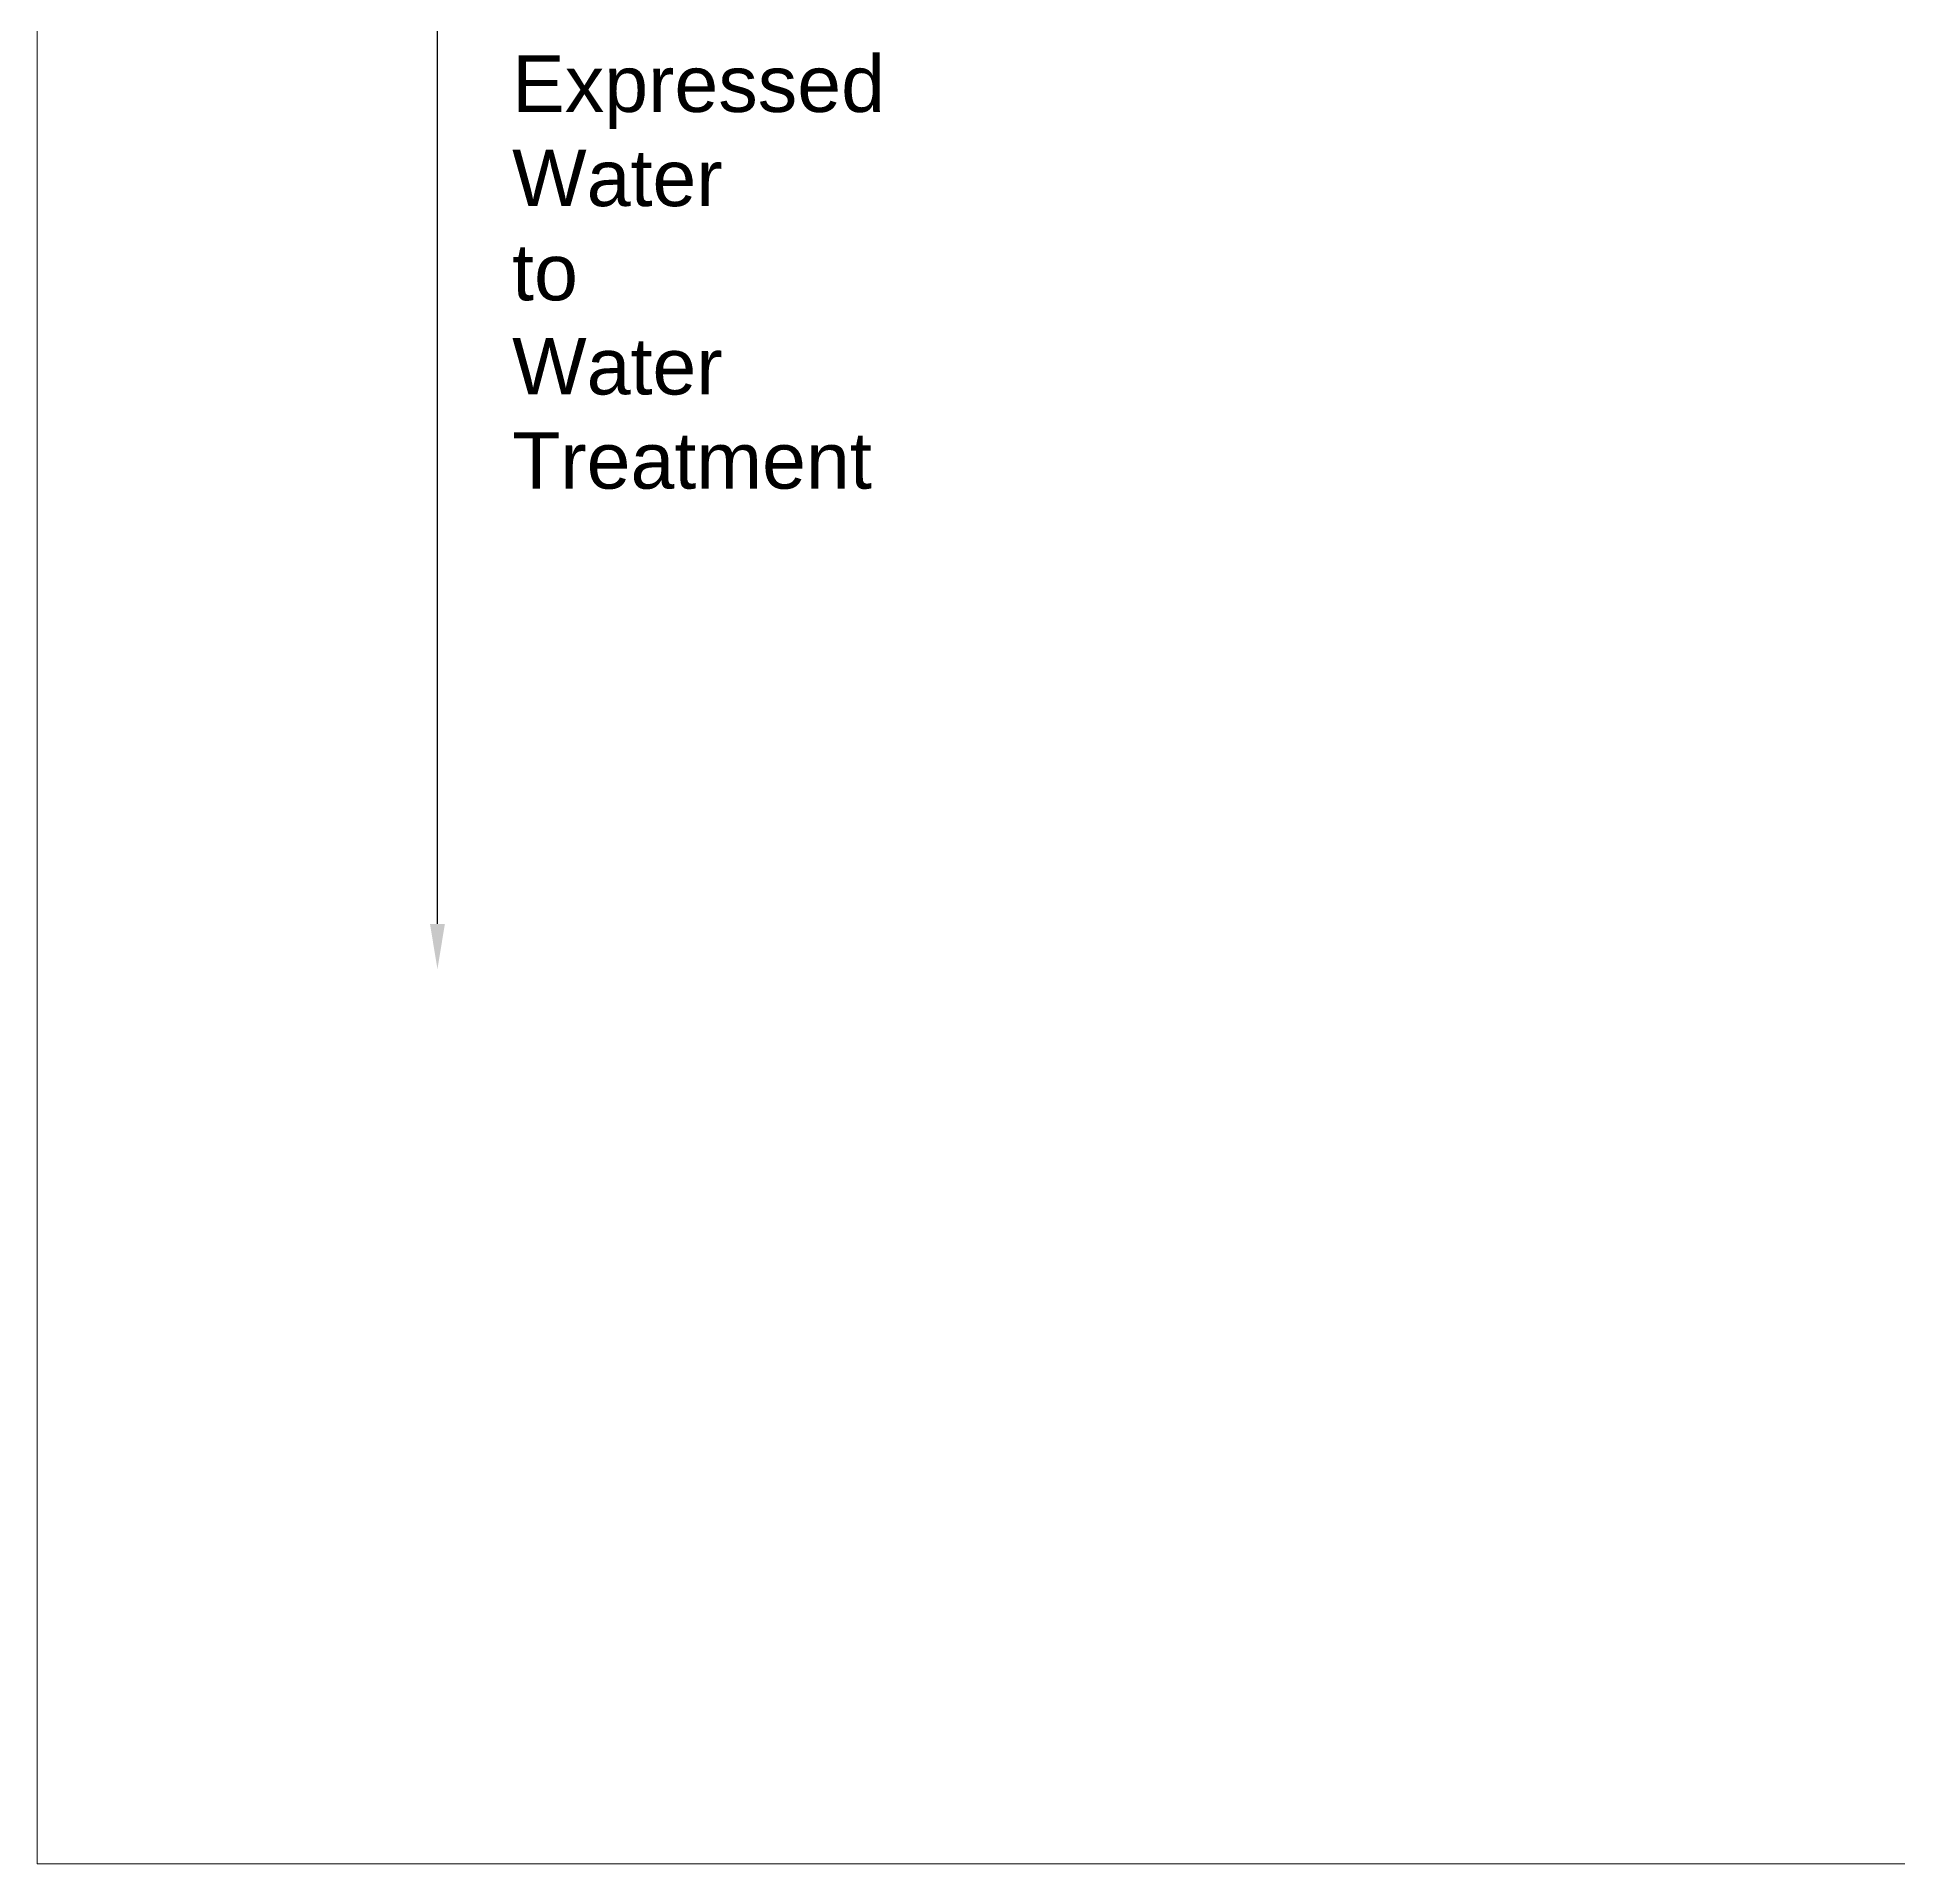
# Model space of a CAD drawing. Header units: millimetres. Extents: x 0 to 796, y 0 to 327.
# Drawn here: x 0 to 82.4, y 0 to 80.8 of the extents above; entities that cross this region are included whole.
import ezdxf
from ezdxf import colors
from ezdxf.entities.mleader import LeaderData, LeaderLine
from ezdxf.math import Vec2, Vec3

# ---------------------------------------------------------------- set-up
doc = ezdxf.new("R2010")
doc.units = ezdxf.units.MM
doc.header["$LTSCALE"] = 0.25
doc.header["$MEASUREMENT"] = 0
doc.styles.get("Standard").update_dxf_attribs({"font": 'arial.ttf', "height": 1.5})

msp = doc.modelspace()

# ---------------------------------------------------------------- linework, layer by layer
at = {"color": 7, "lineweight": 9, "true_color": 0xffffff}
msp.add_lwpolyline([(0, 326.7), (0, 0), (462, 0), (462, 326.7)], close=True, dxfattribs=at)

# ---------------------------------------------------------------- texts
at = {"lineweight": 9, "insert": (21.011, 80.023), "char_height": 2.5, "attachment_point": 1}
msp.add_mtext_dynamic_manual_height_columns('Expressed Water to Water Treatment', width=10.57676, gutter_width=7.5, heights=[0], dxfattribs=at)

# ---------------------------------------------------------------- leaders
at = {"lineweight": 9}
ml = msp.add_multileader_mtext('Standard', dxfattribs=at)
ml.set_content('')
ml.set_leader_properties()
ml.build(insert=Vec2(0, 0))
ml.multileader.update_dxf_attribs({"has_dogleg": 0, "dogleg_length": 0, "arrow_head_size": 2.005})
ctx = ml.context
ctx.base_point, ctx.char_height, ctx.arrow_head_size, ctx.landing_gap_size, ctx.plane_origin = Vec3(22.463, 81.506), 0.18, 2.005, 0.09, Vec3(17.707, 69.504)
notes = []
notes.append((ctx, [(0, (1, 1, 0), (17.707, 81.506), (1, 0), 0, [(0, [(17.707, 39.588)], 0, [])])]))
ctx.mtext, ml.multileader.dxf.content_type = None, 0
ml = msp.add_multileader_mtext('Standard')
ml.set_content('')
ml.set_leader_properties()
ml.build(insert=Vec2(0, 0))
ml.multileader.update_dxf_attribs({"has_dogleg": 0, "dogleg_length": 0, "arrow_head_size": 2.005})
ctx = ml.context
ctx.base_point, ctx.char_height, ctx.arrow_head_size, ctx.landing_gap_size, ctx.plane_origin = Vec3(95.279, 143.661), 0.18, 2.005, 0.09, Vec3(95.279, 131.355)
notes.append((ctx, [(0, (0, 0, 0), (0, 0), (1, 0), 1, [])]))
ctx.mtext, ml.multileader.dxf.content_type = None, 0
for ctx, leaders in notes:
    for number, flags, end, landing, length, lines in leaders:
        leader = LeaderData()
        leader.index, (leader.has_last_leader_line, leader.has_dogleg_vector, leader.attachment_direction) = number, flags
        leader.last_leader_point, leader.dogleg_vector, leader.dogleg_length = Vec3(end), Vec3(landing), length
        for number, points, colour, breaks in lines:
            line = LeaderLine()
            line.index, line.vertices, line.color, line.breaks = number, Vec3.list(points), colors.encode_raw_color(colour), breaks
            leader.lines.append(line)
        ctx.leaders.append(leader)

doc.saveas('drawing.dxf')
